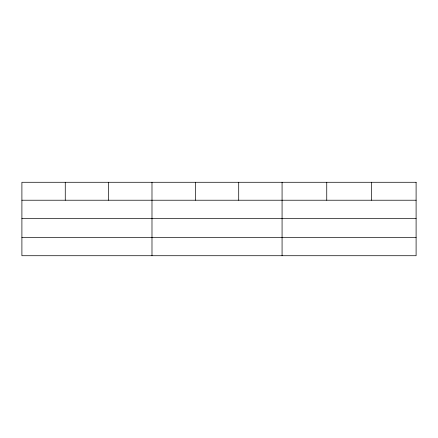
<?xml version="1.0" encoding="UTF-8"?>
<svg xmlns="http://www.w3.org/2000/svg" width="438" height="438" viewBox="0 0 438 438"><rect width="100%" height="100%" fill="white"/><g stroke="black" fill="none" stroke-linecap="round" stroke-linejoin="round"><path stroke-width="0.66" d="M21.9 200.221L416.1 200.221M21.9 218.535L416.1 218.535M21.9 237.407L416.1 237.407M371.424 182.279L371.424 200.221M326.748 182.279L326.748 200.221M282.072 182.279L282.072 255.721M238.71 182.279L238.71 200.221M195.348 182.279L195.348 200.221M151.986 182.279L151.986 255.721M108.624 182.279L108.624 200.221M65.262 182.279L65.262 200.221M416.1 182.279L21.9 182.279L21.9 255.721L416.1 255.721L416.1 182.279"/></g></svg>
